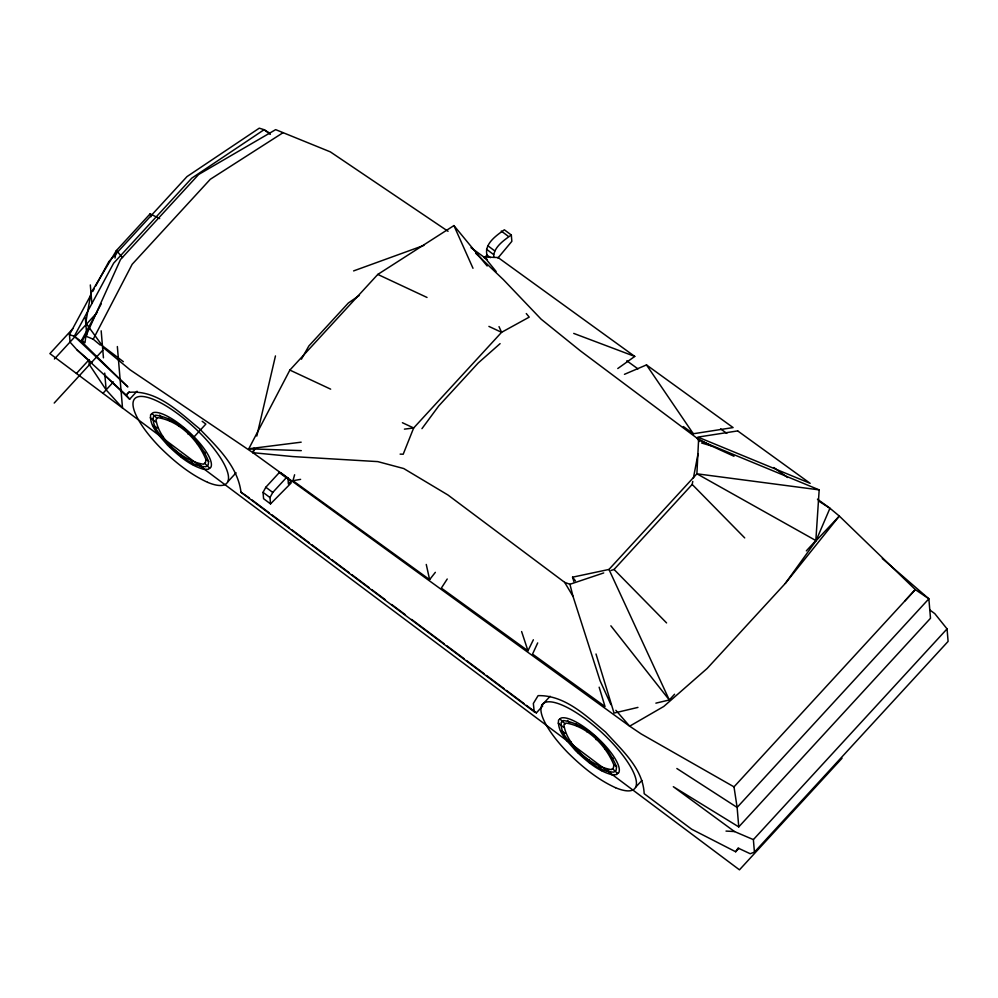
<?xml version="1.0" encoding="UTF-8"?>
<svg xmlns="http://www.w3.org/2000/svg" width="998" height="998" viewBox="0 0 998 998"><rect width="100%" height="100%" fill="white"/><g stroke="black" fill="none" stroke-linecap="round" stroke-linejoin="round"><path stroke-width="1.5" d="M806.347 550.871L815.84 540.542L819.183 489.881L698.575 440.068L696.891 473.801L608.967 569.446L572.553 577.181L573.912 581.609M205.887 459.429L205.513 462.561L203.442 464.22C183.432 461.301 158.532 439.756 156 419.36L158.058 417.7C179.316 420.944 197.966 439.943 205.887 459.429L208.619 461.438L208.195 464.906L205.9 466.74C190.818 466.528 179.166 454.065 168.587 444.659C162.15 436.762 152.058 428.154 153.305 417.014L155.601 415.168C179.166 418.773 199.825 439.831 208.619 461.438M613.807 764.805L613.433 767.936L611.362 769.595C591.352 766.676 566.452 745.132 563.92 724.735L565.978 723.076C587.236 726.319 605.886 745.319 613.807 764.805L616.539 766.813L616.115 770.281L613.82 772.115C598.738 771.903 587.086 759.441 576.507 750.047C570.07 742.138 559.978 733.53 561.225 722.39L563.521 720.544C587.086 724.149 607.745 745.207 616.539 766.813M448.065 231.299L330.313 151.858L275.66 129.64L198.664 174.463L120.533 259.48L85.84 336.164L84.992 342.776L81.624 340.256L101.309 303.729M114.97 258.045L116.404 250.535L150.112 213.859L159.668 218.587M611.1 570.457L614.057 569.459L692.188 484.442L692.774 481.398M693.348 478.354L697.989 453.99M542.7 705.998L536.4 712.846L534.217 711.761L533.344 703.465L538.097 695.643C564.831 694.97 586.25 715.99 605.561 732.07C621.417 749.835 643.074 768.273 644.172 793.684L691.577 829.176L735.663 851.756L738.071 848.063L750.209 853.727L754.426 852.13L753.378 839.617L734.491 831.546L673.313 786.698L738.757 826.893L737.123 807.419L734.004 786.861L641.14 733.917L629.663 726.182L252.918 452.693L253.979 448.164M256.798 436.064L275.46 355.924M435.353 572.328L429.614 579.626L292.938 480.724L294.622 474.761M493.748 257.397C493.062 247.479 504.327 239.944 511.313 235.004L511.849 241.329L497.902 258.058M484.342 257.933L486.974 255.064C484.08 243.762 496.667 235.279 504.364 229.802L511.313 235.004M615.853 710.302L629.663 726.182L663.77 706.459L707.17 668.435L785.314 583.418L815.977 540.854L829.949 508.256L817.449 499.175M537.697 642.912L532.545 654.102L605.025 706.547L599.149 687.185M447.229 579.015L441.341 588.109L527.954 650.783L533.369 639.78M102.719 347.104L130.014 369.784L252.918 452.693L254.914 448.801M100.349 345.133L93.226 339.22L132.16 264.295L210.304 179.278L283.045 132.697M301.296 450.634L248.789 448.788L289.869 370.083L377.793 274.425L453.928 225.585L487.174 266.004M137.025 391.216L129.653 399.237L126.284 395.133L77.021 349.874L70.085 342.164L69.448 334.692L91.329 294.098M92.789 291.391L94.249 288.684M95.708 285.977L108.832 261.626L186.975 176.609L259.268 128.168L264.096 129.703L269.335 132.909M85.404 335.041L81.749 341.815L127.856 386.937L74.289 336.226L69.448 334.692M290.992 481.048L291.154 482.995L270.52 503.89L263.584 498.688L263.048 492.363L265.817 487.236L279.29 472.578L280.925 472.89L288.01 478.192L288.36 483.918L290.992 481.048L287.524 478.454M270.52 503.89L269.996 497.565L272.766 492.438L286.239 477.78L288.01 478.192M301.421 359.193L308.856 345.969L348.352 303.005L359.38 295.383M421.954 428.653L438.758 405.912L478.242 362.948L500.098 343.636M785.314 583.418L839.318 516.053L829.949 508.256L818.447 500.896M72.854 328.629L49.9 353.604L739.468 869.832L842.038 758.231M54.428 359.006L97.417 312.237M76.434 373.464L88.897 359.904M54.204 403.055L102.794 350.186M102.956 393.324L113.46 381.91M129.428 391.715L126.284 395.133L128.617 392.414C156.761 389.37 179.153 412.186 199.351 428.604C216.915 446.805 237.674 465.954 241.005 492.251L534.217 711.761M194.123 436.825L205.85 424.075L202.157 421.281M227.681 481.909L236.064 472.803M541.739 705.374L550.123 696.267M674.586 694.234L669.309 699.972L655.873 703.153M635.601 787.285L641.889 780.448M734.004 786.861L915.316 589.593L928.864 598.8L930.498 618.273L738.757 826.893M904.787 601.046L915.316 589.593L839.318 516.053L815.977 540.854M735.663 851.756L738.832 848.325M753.378 839.617L947.052 628.89L934.777 613.62L929.787 609.965M754.426 852.13L948.1 641.415L947.052 628.89M617.774 368.536L634.753 356.423L498.077 257.534L484.329 256.997L496.131 271.493M169.76 447.254L171.556 445.981M188.185 434.267L189.084 433.631M577.68 752.629L579.476 751.357M596.105 739.643L597.004 739.007M624.461 374.325L646.479 364.919L733.093 427.581L693.311 433.756L683.356 426.545M353.604 270.907L423.913 245.396M252.918 452.693L292.901 456.585L377.78 461.612L403.753 468.549L447.965 495.008L564.668 582.37L569.933 584.279L603.715 572.939M637.947 707.407L614.044 713.071L596.006 653.989M292.938 480.724L300.61 479.364M248.789 448.788L301.171 442.176M404.415 429.14L413.659 427.98L501.57 332.322L529.214 317.127L526.283 313.559M203.954 469.347L208.357 469.26L210.877 467.239A40.107 12.226 42.6 0 0 190.393 433.232A40.107 12.226 42.6 0 0 153.143 412.661L150.636 414.669C149.251 426.907 160.329 436.351 167.402 445.021C177.956 455.138 189.533 465.467 203.954 469.347L199.825 464.295M611.886 774.722L616.277 774.635L618.797 772.614A40.107 12.226 42.6 0 0 598.313 738.607A40.107 12.226 42.6 0 0 561.063 718.036L558.556 720.045C557.171 732.283 568.249 741.726 575.322 750.409C585.876 760.513 597.453 770.855 611.886 774.722L607.745 769.67M400.123 454.127L403.204 454.227L413.659 427.98L402.406 422.715M726.02 831.085L734.491 831.546M819.183 489.881L696.891 473.801L815.84 540.542M159.331 435.689L163.023 436.463M197.142 443.661L199.014 444.048M567.251 741.065L570.943 741.838M605.062 749.036L606.934 749.423M701.569 442.987L711.349 445.906L733.992 456.261M573.725 333.407L634.753 356.423M85.84 336.164L93.226 339.22M377.793 274.425L427.019 297.454M488.908 326.396L501.57 332.322L499.025 326.633M289.869 370.083L330.662 389.158M241.005 492.251L249.425 498.014M202.669 451.632L205.101 452.867M610.601 757.008L613.021 758.243M475.647 253.23L503.416 279.665L541.078 319.135L580.424 350.884L697.128 438.259L711.349 445.906M152.582 425.26L157.534 427.93M560.502 730.636L565.454 733.305M676.856 768.51L737.123 807.419L928.864 598.8L882.282 558.531M471.006 247.679L487.086 259.368M626.806 360.789L637.959 368.886M720.618 428.891L726.806 433.382M773.874 467.538L787.559 477.481M501.27 231.049L508.219 236.252M487.81 245.708L494.746 250.91M486.488 249.226L493.573 254.527M486.974 255.064L490.455 257.659M270.321 134.356L264.096 129.703L191.803 178.131L113.672 263.148L74.289 336.226L81.749 341.815L81.624 340.256M279.29 472.578L286.239 477.78M265.817 487.236L272.766 492.438M263.048 492.363L269.996 497.565M150.249 417.775L155.688 421.855M558.169 723.163L563.608 727.23M251.92 499.873L269.398 512.96M271.893 514.818L289.358 527.905M291.853 529.763L309.318 542.85M311.813 544.708L329.278 557.795M331.773 559.653L349.25 572.74M351.745 574.599L369.21 587.685M371.705 589.556L385.428 599.823M391.665 604.501L405.388 614.768M411.638 619.446L444.073 643.722M446.568 645.594L464.033 658.668M466.528 660.539L484.005 673.613M486.5 675.484L503.965 688.558M506.46 690.429L523.925 703.503M526.42 705.374L536.4 712.846M123.365 361.688L102.432 345.857L85.728 322.865L90.993 292.963L116.404 250.535L122.529 257.521M77.021 349.874L91.828 362.736M559.915 718.947L565.068 723.812M612.51 768.672L617.65 773.537M151.995 413.571L157.135 418.436M204.59 463.297L209.73 468.162M105.177 375.622L129.653 399.237M692.188 484.442L744.72 537.91M614.057 569.459L666.577 622.927M88.834 359.791L89.221 364.407L106.137 389.881L122.505 407.957L117.352 346.543M567.525 720.469L569.596 723.001M159.605 415.093L161.676 417.626M572.553 577.181L575.434 580.824M610.876 625.808L669.309 699.972L608.967 569.446M697.128 438.259L699.411 441.49M646.479 364.919L693.311 433.756M564.668 582.37L573.027 596.405L600.06 680.723L610.913 704.625M576.233 723.812L577.418 725.995M599.187 766.289L601.544 770.656M168.313 418.436L169.498 420.62M191.267 460.914L193.624 465.28M453.928 225.585L472.99 268.287M521.617 631.547L527.954 650.783M150.112 213.859L150.948 216.791M569.933 584.279L573.027 596.405M426.258 564.444L429.614 579.626M586.637 730.237L586.762 731.759M589.107 759.74L589.369 762.771M178.717 424.861L178.842 426.383M181.187 454.364L181.449 457.396M101.172 330.812L103.443 357.82M104.715 373.09L106.137 389.881M90.319 284.954L91.878 303.492M85.317 317.938L86.764 335.166M737.684 430.911L697.901 437.099L810.164 483.344L737.684 430.911M207.596 482.321C189.508 474.038 173.989 461.201 159.942 447.304A62.487 19.049 42.6 0 1 142.003 396.431A62.487 19.049 42.6 0 1 215.019 450.086A62.487 19.049 42.6 0 1 207.596 482.321M615.516 787.696C597.428 779.426 581.909 766.576 567.862 752.679A62.487 19.049 42.6 0 1 549.923 701.806A62.487 19.049 42.6 0 1 622.939 755.461A62.487 19.049 42.6 0 1 615.516 787.696"/></g></svg>
